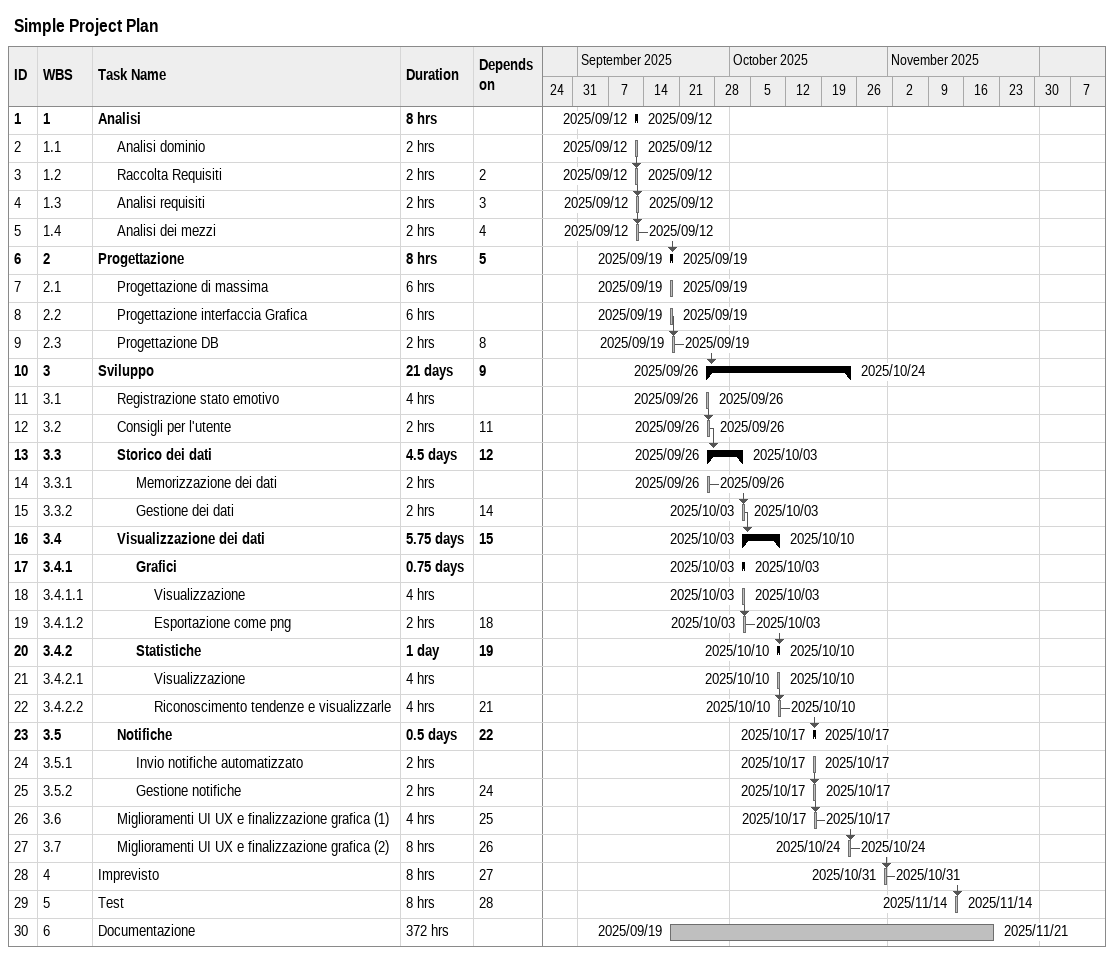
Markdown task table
Simple Project Plan

| ID | WBS | Task | Duration | Start | Finish | Predecessors |
|---|---|---|---|---|---|---|
| 1 | 1 | **Analisi** | 8h | 2025-09-12 | 2025-09-12 |  |
| 2 | 1.1 | Analisi dominio | 2h | 2025-09-12 | 2025-09-12 |  |
| 3 | 1.2 | Raccolta Requisiti | 2h | 2025-09-12 | 2025-09-12 | 2 |
| 4 | 1.3 | Analisi requisiti | 2h | 2025-09-12 | 2025-09-12 | 3 |
| 5 | 1.4 | Analisi dei mezzi | 2h | 2025-09-12 | 2025-09-12 | 4 |
| 6 | 2 | **Progettazione** | 8h | 2025-09-19 | 2025-09-19 | 5 |
| 7 | 2.1 | Progettazione di massima | 6h | 2025-09-19 | 2025-09-19 |  |
| 8 | 2.2 | Progettazione interfaccia Grafica | 6h | 2025-09-19 | 2025-09-19 |  |
| 9 | 2.3 | Progettazione DB | 2h | 2025-09-19 | 2025-09-19 | 8 |
| 10 | 3 | **Sviluppo** | 21d | 2025-09-26 | 2025-10-24 | 9 |
| 11 | 3.1 | Registrazione stato emotivo | 4h | 2025-09-26 | 2025-09-26 |  |
| 12 | 3.2 | Consigli per l'utente | 2h | 2025-09-26 | 2025-09-26 | 11 |
| 13 | 3.3 | **Storico dei dati** | 4.5d | 2025-09-26 | 2025-10-03 | 12 |
| 14 | 3.3.1 | Memorizzazione dei dati | 2h | 2025-09-26 | 2025-09-26 |  |
| 15 | 3.3.2 | Gestione dei dati | 2h | 2025-10-03 | 2025-10-03 | 14 |
| 16 | 3.4 | **Visualizzazione dei dati** | 5.75d | 2025-10-03 | 2025-10-10 | 15 |
| 17 | 3.4.1 | **Grafici** | 0.75d | 2025-10-03 | 2025-10-03 |  |
| 18 | 3.4.1.1 | Visualizzazione | 4h | 2025-10-03 | 2025-10-03 |  |
| 19 | 3.4.1.2 | Esportazione come png | 2h | 2025-10-03 | 2025-10-03 | 18 |
| 20 | 3.4.2 | **Statistiche** | 1d | 2025-10-10 | 2025-10-10 | 19 |
| 21 | 3.4.2.1 | Visualizzazione | 4h | 2025-10-10 | 2025-10-10 |  |
| 22 | 3.4.2.2 | Riconoscimento tendenze e visualizzarle | 4h | 2025-10-10 | 2025-10-10 | 21 |
| 23 | 3.5 | **Notifiche** | 0.5d | 2025-10-17 | 2025-10-17 | 22 |
| 24 | 3.5.1 | Invio notifiche automatizzato | 2h | 2025-10-17 | 2025-10-17 |  |
| 25 | 3.5.2 | Gestione notifiche | 2h | 2025-10-17 | 2025-10-17 | 24 |
| 26 | 3.6 | Miglioramenti UI UX e finalizzazione grafica (1) | 4h | 2025-10-17 | 2025-10-17 | 25 |
| 27 | 3.7 | Miglioramenti UI UX e finalizzazione grafica (2) | 8h | 2025-10-24 | 2025-10-24 | 26 |
| 28 | 4 | Imprevisto | 8h | 2025-10-31 | 2025-10-31 | 27 |
| 29 | 5 | Test | 8h | 2025-11-14 | 2025-11-14 | 28 |
| 30 | 6 | Documentazione | 372h | 2025-09-19 | 2025-11-21 |  |
